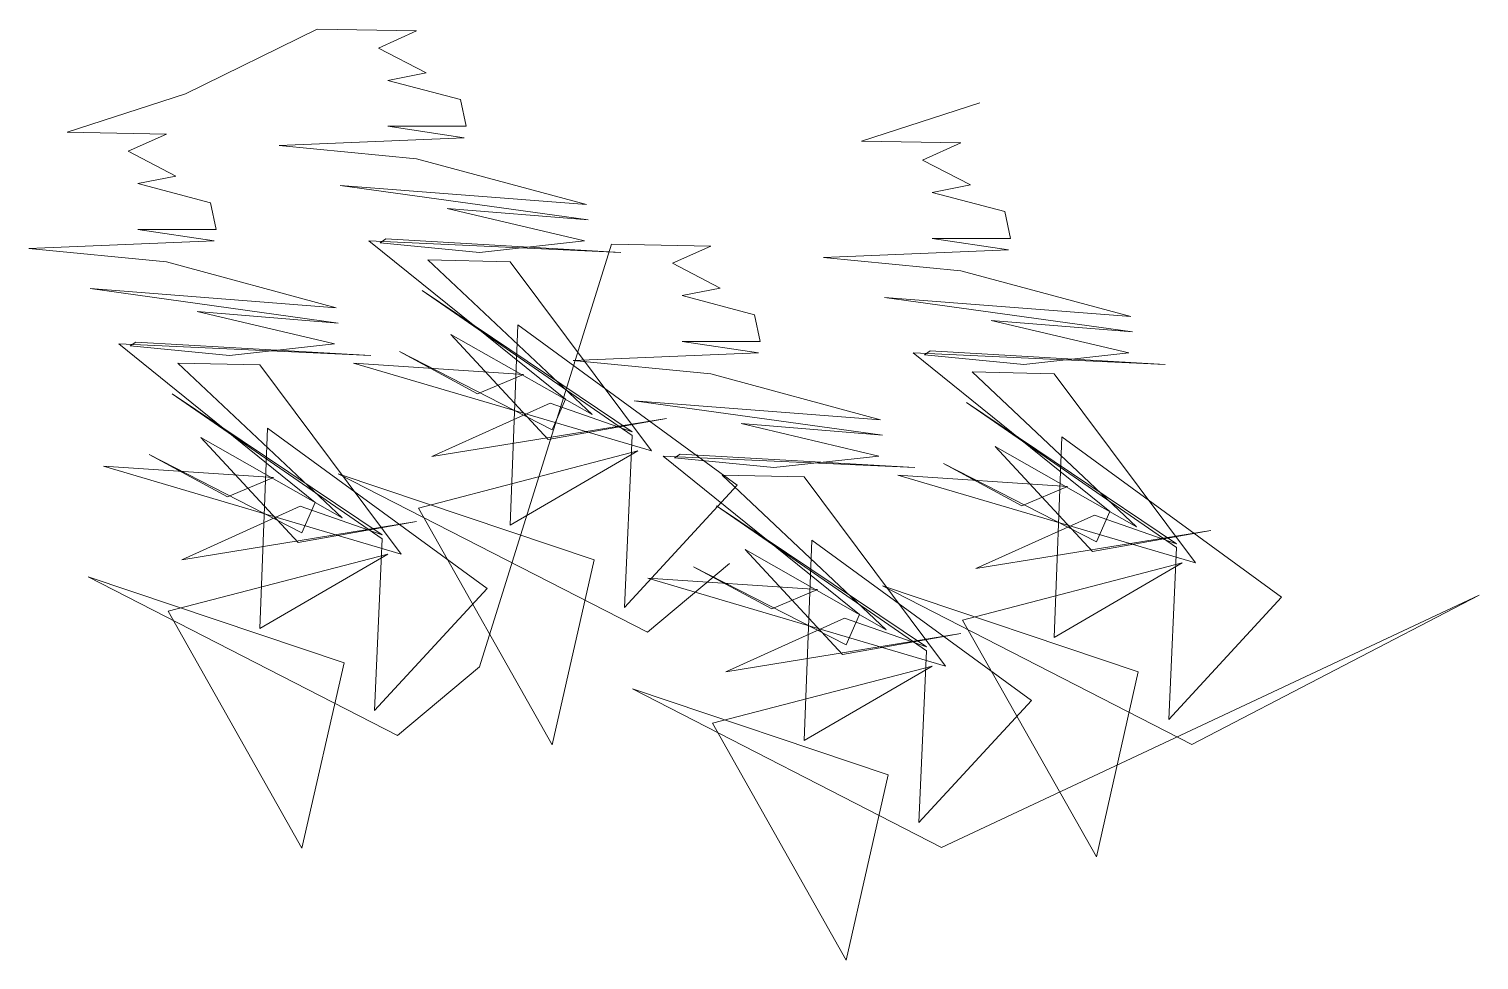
# Model space of a CAD drawing. Extents: x -1.5 to 10.3, y 1 to 8.6.
import ezdxf

# ---------------------------------------------------------------- set-up
doc = ezdxf.new("R2010")
doc.units = 0
doc.header["$MEASUREMENT"] = 0
doc.layers.get('0').update_dxf_attribs({"linetype": 'CONTINUOUS'})

msp = doc.modelspace()

# ---------------------------------------------------------------- linework, layer by layer
at = {"lineweight": 0}
msp.add_lwpolyline([(6.265, 8.016), (5.3, 7.705), (6.109, 7.69), (5.798, 7.55), (6.187, 7.347), (5.876, 7.285), (6.467, 7.13), (6.513, 6.912), (5.876, 6.912), (6.498, 6.818), (4.989, 6.756), (6.109, 6.647), (7.494, 6.274), (5.487, 6.429), (7.509, 6.149), (6.358, 6.243), (7.478, 5.978), (6.622, 5.885), (5.813, 5.963), (5.86, 5.994), (7.774, 5.885), (5.72, 5.978), (7.323, 4.687), (7.214, 4.438), (5.969, 5.076), (6.607, 4.733), (6.98, 4.889), (5.595, 4.982), (8.023, 4.267), (6.871, 5.807), (6.202, 5.823), (7.54, 4.562), (6.389, 5.216), (7.183, 4.36), (8.147, 4.531), (6.233, 4.22), (7.198, 4.656), (7.867, 4.422), (6.156, 5.574), (7.867, 4.391), (7.805, 2.991), (8.723, 3.987), (6.934, 5.294), (6.871, 3.66), (7.914, 4.267), (6.124, 3.8), (7.214, 1.87), (7.556, 3.38), (5.471, 4.08), (7.992, 2.788), (10.333, 4.004), (5.953, 1.948), (3.433, 3.24), (5.518, 2.54), (5.175, 1.03), (4.086, 2.96), (5.876, 3.426), (4.833, 2.82), (4.895, 4.453), (6.685, 3.146), (5.767, 2.151), (5.829, 3.551), (4.117, 4.733), (5.829, 3.582), (5.16, 3.815), (4.195, 3.38), (6.109, 3.691), (5.144, 3.52), (4.351, 4.376), (5.502, 3.722), (4.164, 4.982), (4.833, 4.967), (5.984, 3.426), (3.557, 4.142), (4.942, 4.049), (4.569, 3.893), (3.931, 4.235), (5.175, 3.598), (5.284, 3.847), (3.682, 5.138), (5.735, 5.045), (3.822, 5.153), (3.775, 5.122), (4.584, 5.045), (5.44, 5.138), (4.32, 5.402), (5.471, 5.309), (3.448, 5.589), (5.455, 5.434), (4.071, 5.807), (2.95, 5.916), (4.46, 5.978), (3.837, 6.071), (4.475, 6.071), (4.429, 6.289), (3.837, 6.445), (4.148, 6.507), (3.759, 6.709), (4.071, 6.849), (3.262, 6.865), (2.186, 3.421), (1.517, 2.861), (-1.003, 4.153), (1.082, 3.453), (0.739, 1.943), (-0.35, 3.873), (1.44, 4.339), (0.397, 3.733), (0.459, 5.366), (2.249, 4.059), (1.331, 3.064), (1.393, 4.464), (-0.319, 5.646), (1.393, 4.495), (0.724, 4.728), (-0.241, 4.293), (1.673, 4.604), (0.708, 4.433), (-0.085, 5.289), (1.066, 4.635), (-0.272, 5.895), (0.397, 5.88), (1.548, 4.339), (-0.879, 5.055), (0.506, 4.962), (0.133, 4.806), (-0.505, 5.149), (0.739, 4.511), (0.848, 4.76), (-0.754, 6.051), (1.3, 5.958), (-0.614, 6.067), (-0.661, 6.035), (0.148, 5.958), (1.004, 6.051), (-0.116, 6.315), (1.035, 6.222), (-0.988, 6.502), (1.019, 6.347), (-0.365, 6.72), (-1.486, 6.829), (0.024, 6.891), (-0.599, 6.985), (0.039, 6.985), (-0.007, 7.202), (-0.599, 7.358), (-0.288, 7.42), (-0.677, 7.622), (-0.365, 7.762), (-1.174, 7.778), (-0.21, 8.089), (0.864, 8.618), (1.673, 8.603), (1.362, 8.463), (1.751, 8.26), (1.44, 8.198), (2.031, 8.043), (2.077, 7.825), (1.44, 7.825), (2.062, 7.731), (0.553, 7.669), (1.673, 7.56), (3.058, 7.187), (1.051, 7.342), (3.073, 7.062), (1.922, 7.156), (3.042, 6.891), (2.186, 6.798), (1.377, 6.876), (1.424, 6.907), (3.338, 6.798), (1.284, 6.891), (2.887, 5.6), (2.778, 5.351), (1.533, 5.989), (2.171, 5.646), (2.544, 5.802), (1.159, 5.895), (3.587, 5.18), (2.435, 6.72), (1.766, 6.736), (3.104, 5.475), (1.953, 6.129), (2.747, 5.273), (3.711, 5.444), (1.797, 5.133), (2.762, 5.569), (3.431, 5.335), (1.72, 6.487), (3.431, 5.304), (3.369, 3.904), (4.287, 4.9), (2.498, 6.207), (2.435, 4.573), (3.478, 5.18), (1.689, 4.713), (2.778, 2.783), (3.12, 4.293), (1.035, 4.993), (3.556, 3.701), (4.225, 4.262)], dxfattribs=at)

doc.saveas('drawing.dxf')
